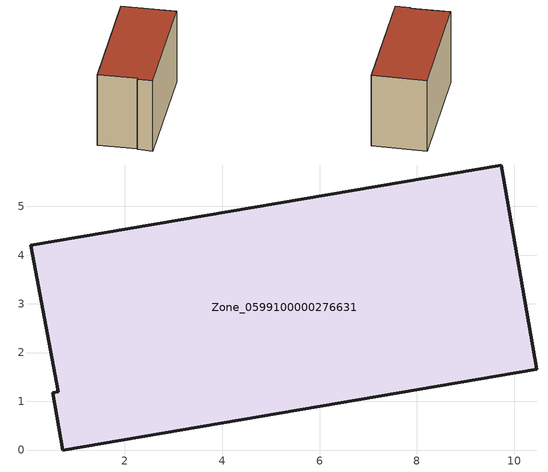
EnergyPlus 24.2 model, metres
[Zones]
Zone_0599100000276631
 floor ground (C_G): 0.07,4.2 9.73,5.85 10.46,1.66 0.73,0 0.53,1.18 0.64,1.19 z0
 wall outside (C_F): 10.46,1.66 9.73,5.85 0.07,4.2 0.64,1.19 0.53,1.18 0.73,0 10.46,1.66 z0:6.22
 roof outside (C_R): 9.73,5.85 0.07,4.2 0.64,1.19 0.53,1.18 0.73,0 10.46,1.66 z6.22
[BUILDING]
Pand.0599100000276631: North Axis=0; Terrain=City; Loads Convergence Tolerance Value=0.04; Temperature Convergence Tolerance Value=0.4; Solar Distribution=FullExterior; Maximum Number of Warmup Days=25; Minimum Number of Warmup Days=1
[Site:Location]
Rotterdam.The.Hague.AP_ZH_NLD Design_Conditions: Latitude=51.96; Longitude=4.45; Time Zone=1; Elevation=-4.5
[SITE:GROUNDTEMPERATURE:BUILDINGSURFACE]
18, 18, 18, 18, 18, 18, 18, 18, 18, 18, 18, 18
[MATERIAL] Thermal Absorptance=0.9; Solar Absorptance=0.7; Visible Absorptance=0.7
Name | Roughness | Thickness | Conductivity | Density | Specific Heat
G.TI.1946 | MediumSmooth | 0.15 | 1 | 540 | 1210
F.TI.1946 | Rough | 0.3 | 0.857143 | 1920 | 840
R.TI.1946 | MediumRough | 0.2 | 0.1 | 1500 | 1000
[CONSTRUCTION]
C_G: G.TI.1946
C_F: F.TI.1946
C_R: R.TI.1946
[ZONE]
Zone_0599100000276631: Type=1; Multiplier=1; Ceiling Height=Autocalculate; Volume=Autocalculate; Floor Area=autocalculate; Part of Total Floor Area=Yes
[ZONEINFILTRATION:DESIGNFLOWRATE]
Infil_Zone_0599100000276631: Zone or ZoneList or Space or SpaceList=Zone_0599100000276631; Schedule=AlwaysOn; Design Flow Rate Calculation Method=Flow/Area; Flow Rate per Floor Area=0.003; Constant Term Coefficient=1; Temperature Term Coefficient=0; Velocity Term Coefficient=0; Velocity Squared Term Coefficient=0
[HVACTEMPLATE:ZONE:IDEALLOADSAIRSYSTEM]
Zone_0599100000276631: Maximum Heating Supply Air Temperature=50; Minimum Cooling Supply Air Temperature=13; Maximum Heating Supply Air Humidity Ratio=0.0156; Minimum Cooling Supply Air Humidity Ratio=0.0077; Heating Limit=NoLimit; Cooling Limit=NoLimit; Dehumidification Control Type=ConstantSensibleHeatRatio; Cooling Sensible Heat Ratio=0.7; Dehumidification Setpoint=60; Humidification Control Type=None; Humidification Setpoint=30; Outdoor Air Method=None; Outdoor Air Flow Rate per Person=0.00944; Outdoor Air Flow Rate per Zone Floor Area=0; Outdoor Air Flow Rate per Zone=0; Demand Controlled Ventilation Type=None; Outdoor Air Economizer Type=NoEconomizer; Heat Recovery Type=None; Sensible Heat Recovery Effectiveness=0.7; Latent Heat Recovery Effectiveness=0.65
[ZONECONTROL:THERMOSTAT]
ThermostatControl_Zone_0599100000276631: Zone or ZoneList=Zone_0599100000276631; Control Type Schedule=DualSetpointControlType; Control 1=Thermostat_Zone_0599100000276631; Temperature Difference Between Cutout And Setpoint=0
[THERMOSTATSETPOINT:DUALSETPOINT]
Thermostat_Zone_0599100000276631: Heating Setpoint Temperature Schedule=HeatingSetpoint_Zone_0599100000276631; Cooling Setpoint Temperature Schedule=CoolingSetpoint_Zone_0599100000276631
[SCHEDULE:COMPACT]
HeatingSetpoint_Zone_0599100000276631: Through: 12/31, For: AllDays, Until: 24:00, 21
CoolingSetpoint_Zone_0599100000276631: Through: 12/31, For: AllDays, Until: 24:00, 24
DualSetpointControlType: Through: 12/31, For: AllDays, Until: 24:00, 4
AlwaysOn: Through: 12/31, For: AllDays, Until: 24:00, 1
